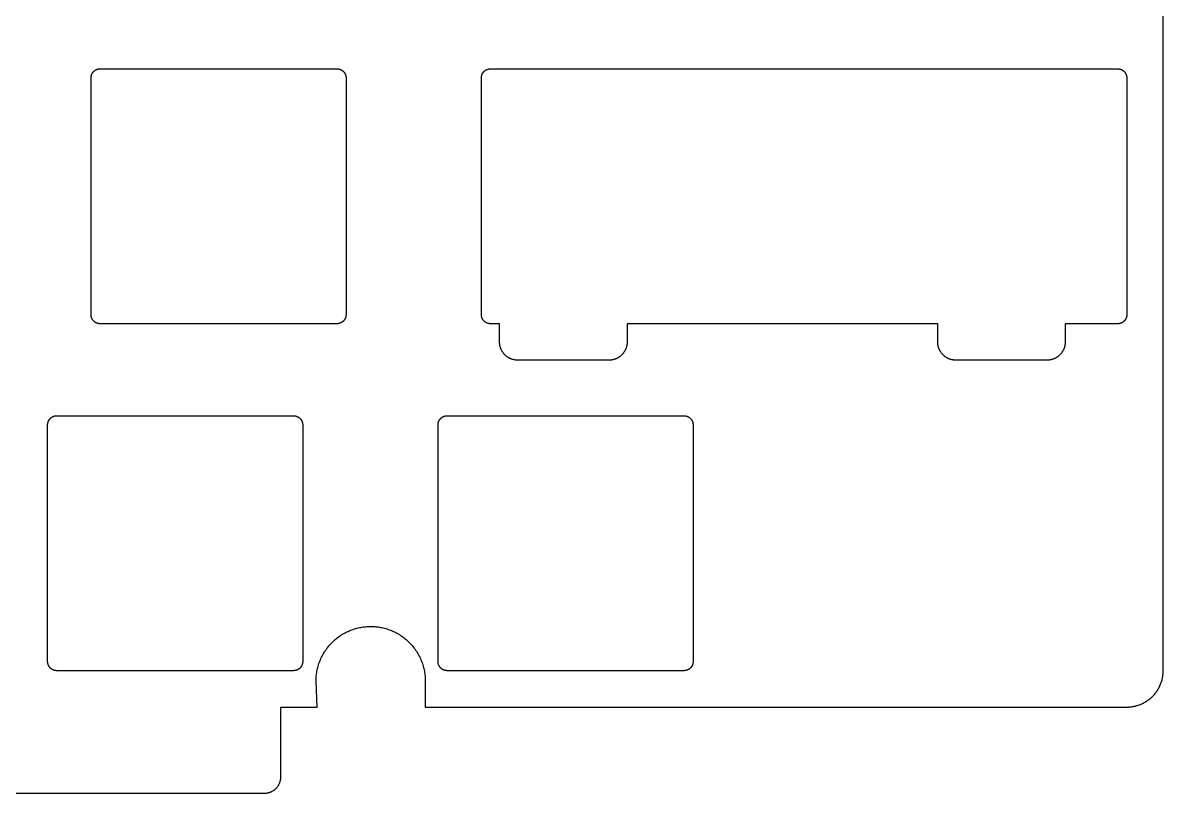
# Model space of a CAD drawing. Header units: millimetres. Extents: x 1 to 266, y -4 to 81.
# Drawn here: x 203.7 to 266.3, y -3.9 to 38.4 of the extents above; entities that cross this region are included whole.
import ezdxf

# ---------------------------------------------------------------- set-up
doc = ezdxf.new("R2010")
doc.units = ezdxf.units.MM
doc.layers.add('Layer 01', color=18, linetype='Continuous', true_color=0x000000)

msp = doc.modelspace()

# ---------------------------------------------------------------- linework, layer by layer
at = {"layer": 'Layer 01'}
for points in [[(266.267, 2.785), (266.267, 73.928)], [(207.407, 35.332), (207.407, 35.344), (207.408, 35.356), (207.409, 35.368), (207.41, 35.381), (207.411, 35.393), (207.413, 35.405), (207.415, 35.417), (207.417, 35.429), (207.42, 35.441), (207.422, 35.453), (207.426, 35.465), (207.429, 35.477), (207.433, 35.489), (207.437, 35.5), (207.441, 35.512), (207.445, 35.523), (207.45, 35.534), (207.455, 35.545), (207.46, 35.556), (207.466, 35.567), (207.472, 35.577), (207.478, 35.588), (207.484, 35.598), (207.491, 35.608), (207.498, 35.619), (207.505, 35.629), (207.513, 35.639), (207.52, 35.648), (207.528, 35.658), (207.537, 35.667), (207.545, 35.676), (207.554, 35.685), (207.562, 35.694), (207.571, 35.702), (207.58, 35.71), (207.59, 35.718), (207.599, 35.726), (207.609, 35.733), (207.619, 35.74), (207.629, 35.747), (207.64, 35.754), (207.65, 35.76), (207.661, 35.766), (207.671, 35.772), (207.682, 35.778), (207.693, 35.783), (207.705, 35.789), (207.716, 35.794), (207.727, 35.798), (207.739, 35.802), (207.75, 35.806), (207.762, 35.81), (207.774, 35.814), (207.785, 35.817), (207.797, 35.82), (207.809, 35.822), (207.821, 35.824), (207.833, 35.826), (207.845, 35.828), (207.858, 35.829), (207.87, 35.83), (207.882, 35.831), (207.895, 35.831), (207.907, 35.832)], [(207.907, 35.832), (220.908, 35.832)], [(220.908, 35.832), (220.92, 35.831), (220.932, 35.831), (220.945, 35.83), (220.957, 35.829), (220.969, 35.828), (220.981, 35.826), (220.994, 35.824), (221.006, 35.822), (221.018, 35.819), (221.03, 35.816), (221.041, 35.813), (221.053, 35.81), (221.065, 35.806), (221.076, 35.802), (221.088, 35.798), (221.099, 35.794), (221.11, 35.789), (221.121, 35.784), (221.132, 35.779), (221.143, 35.773), (221.154, 35.767), (221.164, 35.761), (221.175, 35.755), (221.185, 35.748), (221.195, 35.741), (221.205, 35.734), (221.215, 35.726), (221.225, 35.718), (221.234, 35.71), (221.244, 35.702), (221.253, 35.694), (221.261, 35.685), (221.27, 35.676), (221.278, 35.668), (221.286, 35.658), (221.294, 35.649), (221.302, 35.639), (221.309, 35.63), (221.316, 35.62), (221.323, 35.61), (221.33, 35.599), (221.337, 35.589), (221.343, 35.578), (221.349, 35.567), (221.354, 35.556), (221.36, 35.545), (221.365, 35.534), (221.37, 35.523), (221.374, 35.512), (221.379, 35.5), (221.383, 35.489), (221.386, 35.477), (221.39, 35.465), (221.393, 35.454), (221.396, 35.442), (221.398, 35.43), (221.401, 35.418), (221.403, 35.406), (221.404, 35.394), (221.406, 35.381), (221.407, 35.369), (221.407, 35.357), (221.408, 35.344), (221.408, 35.332)], [(228.838, 35.332), (228.838, 35.343), (228.839, 35.355), (228.839, 35.367), (228.84, 35.378), (228.841, 35.39), (228.843, 35.402), (228.845, 35.413), (228.847, 35.425), (228.849, 35.436), (228.852, 35.448), (228.854, 35.459), (228.858, 35.47), (228.861, 35.481), (228.865, 35.493), (228.869, 35.504), (228.873, 35.516), (228.878, 35.527), (228.883, 35.539), (228.888, 35.55), (228.894, 35.562), (228.9, 35.573), (228.906, 35.584), (228.913, 35.595), (228.919, 35.605), (228.927, 35.616), (228.934, 35.626), (228.942, 35.637), (228.95, 35.647), (228.958, 35.657), (228.967, 35.667), (228.976, 35.676), (228.984, 35.685), (228.993, 35.694), (229.003, 35.703), (229.012, 35.711), (229.022, 35.719), (229.032, 35.727), (229.042, 35.735), (229.052, 35.742), (229.062, 35.749), (229.073, 35.756), (229.084, 35.762), (229.095, 35.769), (229.107, 35.775), (229.118, 35.781), (229.13, 35.786), (229.143, 35.792), (229.154, 35.797), (229.165, 35.801), (229.176, 35.805), (229.187, 35.808), (229.198, 35.812), (229.21, 35.815), (229.221, 35.818), (229.232, 35.821), (229.244, 35.823), (229.255, 35.825), (229.267, 35.827), (229.279, 35.828), (229.29, 35.829), (229.302, 35.83), (229.314, 35.831), (229.326, 35.832), (229.338, 35.832)], [(229.338, 35.832), (260.888, 35.832), (263.275, 35.832)], [(263.275, 35.832), (263.77, 35.832)], [(263.77, 35.832), (263.782, 35.831), (263.793, 35.831), (263.805, 35.83), (263.817, 35.829), (263.828, 35.828), (263.84, 35.827), (263.852, 35.825), (263.863, 35.823), (263.875, 35.82), (263.886, 35.818), (263.897, 35.815), (263.908, 35.812), (263.92, 35.809), (263.931, 35.805), (263.942, 35.801), (263.954, 35.796), (263.966, 35.792), (263.977, 35.787), (263.989, 35.781), (264, 35.776), (264.011, 35.77), (264.022, 35.764), (264.033, 35.757), (264.044, 35.75), (264.054, 35.743), (264.065, 35.736), (264.075, 35.728), (264.085, 35.72), (264.095, 35.711), (264.105, 35.703), (264.114, 35.694), (264.124, 35.685), (264.132, 35.676), (264.141, 35.667), (264.149, 35.657), (264.157, 35.648), (264.165, 35.638), (264.173, 35.628), (264.18, 35.618), (264.187, 35.607), (264.194, 35.596), (264.201, 35.585), (264.207, 35.574), (264.213, 35.563), (264.219, 35.551), (264.225, 35.539), (264.23, 35.527), (264.235, 35.516), (264.239, 35.505), (264.243, 35.494), (264.247, 35.482), (264.25, 35.471), (264.253, 35.46), (264.256, 35.449), (264.259, 35.437), (264.261, 35.426), (264.263, 35.414), (264.265, 35.403), (264.267, 35.391), (264.268, 35.379), (264.269, 35.367), (264.269, 35.356), (264.27, 35.344), (264.27, 35.332)], [(207.407, 34.842), (207.407, 35.332)], [(221.408, 35.332), (221.408, 34.839)], [(228.838, 22.332), (228.838, 35.332)], [(264.27, 35.332), (264.27, 22.332)], [(207.407, 22.822), (207.407, 34.842)], [(221.408, 34.839), (221.408, 22.825)], [(207.407, 22.332), (207.407, 22.822)], [(221.408, 22.825), (221.408, 22.332)], [(207.907, 21.832), (207.895, 21.833), (207.883, 21.833), (207.87, 21.834), (207.858, 21.835), (207.846, 21.836), (207.834, 21.838), (207.822, 21.84), (207.809, 21.842), (207.797, 21.845), (207.785, 21.848), (207.774, 21.851), (207.762, 21.854), (207.75, 21.858), (207.739, 21.862), (207.727, 21.866), (207.716, 21.87), (207.705, 21.875), (207.694, 21.88), (207.683, 21.885), (207.672, 21.891), (207.661, 21.897), (207.651, 21.903), (207.641, 21.909), (207.63, 21.916), (207.62, 21.923), (207.61, 21.93), (207.6, 21.938), (207.59, 21.946), (207.581, 21.954), (207.572, 21.962), (207.562, 21.97), (207.554, 21.979), (207.545, 21.988), (207.537, 21.996), (207.529, 22.006), (207.521, 22.015), (207.513, 22.025), (207.506, 22.034), (207.499, 22.044), (207.492, 22.054), (207.485, 22.065), (207.479, 22.075), (207.472, 22.086), (207.466, 22.097), (207.461, 22.108), (207.455, 22.119), (207.45, 22.13), (207.445, 22.141), (207.441, 22.152), (207.436, 22.164), (207.432, 22.175), (207.429, 22.187), (207.425, 22.199), (207.422, 22.21), (207.419, 22.222), (207.417, 22.234), (207.414, 22.246), (207.413, 22.258), (207.411, 22.27), (207.41, 22.283), (207.409, 22.295), (207.408, 22.307), (207.407, 22.32), (207.407, 22.332)], [(221.408, 22.332), (221.408, 22.32), (221.407, 22.308), (221.406, 22.296), (221.405, 22.283), (221.404, 22.271), (221.402, 22.259), (221.4, 22.247), (221.398, 22.235), (221.396, 22.223), (221.393, 22.211), (221.39, 22.199), (221.386, 22.187), (221.382, 22.175), (221.379, 22.164), (221.374, 22.152), (221.37, 22.141), (221.365, 22.13), (221.36, 22.119), (221.355, 22.108), (221.349, 22.097), (221.343, 22.087), (221.337, 22.076), (221.331, 22.066), (221.324, 22.056), (221.317, 22.045), (221.31, 22.035), (221.303, 22.025), (221.295, 22.016), (221.287, 22.006), (221.278, 21.997), (221.27, 21.988), (221.261, 21.979), (221.253, 21.97), (221.244, 21.962), (221.235, 21.954), (221.225, 21.946), (221.216, 21.938), (221.206, 21.931), (221.196, 21.924), (221.186, 21.917), (221.176, 21.91), (221.165, 21.904), (221.154, 21.898), (221.144, 21.892), (221.133, 21.886), (221.122, 21.881), (221.111, 21.875), (221.099, 21.87), (221.088, 21.866), (221.076, 21.862), (221.065, 21.858), (221.053, 21.854), (221.042, 21.85), (221.03, 21.847), (221.018, 21.844), (221.006, 21.842), (220.994, 21.84), (220.982, 21.838), (220.97, 21.836), (220.958, 21.835), (220.945, 21.834), (220.933, 21.833), (220.92, 21.833), (220.908, 21.832)], [(229.338, 21.832), (229.326, 21.832), (229.313, 21.833), (229.301, 21.834), (229.289, 21.835), (229.277, 21.836), (229.264, 21.838), (229.252, 21.84), (229.24, 21.842), (229.228, 21.845), (229.216, 21.847), (229.204, 21.851), (229.193, 21.854), (229.181, 21.858), (229.169, 21.862), (229.158, 21.866), (229.147, 21.87), (229.135, 21.875), (229.124, 21.88), (229.114, 21.885), (229.103, 21.891), (229.092, 21.897), (229.082, 21.903), (229.071, 21.909), (229.061, 21.916), (229.051, 21.923), (229.041, 21.93), (229.031, 21.938), (229.021, 21.945), (229.012, 21.954), (229.002, 21.962), (228.993, 21.97), (228.984, 21.979), (228.976, 21.987), (228.968, 21.996), (228.96, 22.005), (228.952, 22.015), (228.944, 22.024), (228.937, 22.034), (228.929, 22.044), (228.923, 22.054), (228.916, 22.065), (228.909, 22.075), (228.903, 22.086), (228.897, 22.096), (228.892, 22.107), (228.886, 22.118), (228.881, 22.13), (228.876, 22.141), (228.871, 22.152), (228.867, 22.164), (228.863, 22.175), (228.859, 22.187), (228.856, 22.199), (228.853, 22.21), (228.85, 22.222), (228.848, 22.234), (228.845, 22.246), (228.843, 22.258), (228.842, 22.27), (228.84, 22.283), (228.839, 22.295), (228.839, 22.307), (228.838, 22.32), (228.838, 22.332)], [(264.27, 22.332), (264.27, 22.321), (264.269, 22.309), (264.269, 22.297), (264.268, 22.286), (264.267, 22.274), (264.265, 22.262), (264.263, 22.251), (264.261, 22.239), (264.259, 22.228), (264.256, 22.217), (264.254, 22.205), (264.25, 22.194), (264.247, 22.183), (264.243, 22.171), (264.239, 22.16), (264.235, 22.148), (264.23, 22.137), (264.225, 22.125), (264.22, 22.114), (264.214, 22.102), (264.208, 22.091), (264.202, 22.08), (264.195, 22.069), (264.189, 22.059), (264.181, 22.048), (264.174, 22.038), (264.166, 22.027), (264.158, 22.017), (264.15, 22.007), (264.141, 21.997), (264.132, 21.988), (264.124, 21.979), (264.115, 21.97), (264.105, 21.961), (264.096, 21.953), (264.086, 21.945), (264.076, 21.937), (264.066, 21.929), (264.056, 21.922), (264.046, 21.915), (264.035, 21.908), (264.024, 21.902), (264.013, 21.895), (264.001, 21.889), (263.99, 21.883), (263.978, 21.878), (263.965, 21.872), (263.954, 21.867), (263.943, 21.863), (263.932, 21.859), (263.921, 21.856), (263.91, 21.852), (263.898, 21.849), (263.887, 21.846), (263.876, 21.843), (263.864, 21.841), (263.853, 21.839), (263.841, 21.837), (263.829, 21.836), (263.818, 21.835), (263.806, 21.834), (263.794, 21.833), (263.782, 21.832), (263.77, 21.832)], [(208.4, 21.832), (207.907, 21.832)], [(220.415, 21.832), (208.4, 21.832)], [(220.908, 21.832), (220.415, 21.832)], [(229.838, 21.832), (229.338, 21.832)], [(229.838, 20.832), (229.838, 21.832)], [(253.888, 20.832), (253.888, 21.832), (236.838, 21.832), (236.838, 20.832)], [(263.275, 21.832), (260.888, 21.832), (260.888, 20.832)], [(263.77, 21.832), (263.275, 21.832)], [(230.838, 19.832), (230.816, 19.832), (230.794, 19.833), (230.771, 19.834), (230.748, 19.836), (230.725, 19.839), (230.702, 19.841), (230.679, 19.845), (230.656, 19.849), (230.633, 19.854), (230.61, 19.859), (230.586, 19.864), (230.563, 19.871), (230.54, 19.878), (230.516, 19.885), (230.493, 19.894), (230.47, 19.902), (230.447, 19.912), (230.424, 19.922), (230.401, 19.933), (230.379, 19.944), (230.356, 19.956), (230.334, 19.968), (230.312, 19.982), (230.291, 19.995), (230.27, 20.01), (230.249, 20.024), (230.228, 20.04), (230.208, 20.056), (230.188, 20.072), (230.169, 20.089), (230.15, 20.107), (230.131, 20.125), (230.113, 20.144), (230.095, 20.163), (230.078, 20.182), (230.062, 20.202), (230.046, 20.222), (230.03, 20.243), (230.015, 20.264), (230.001, 20.285), (229.987, 20.307), (229.974, 20.328), (229.962, 20.351), (229.95, 20.373), (229.939, 20.395), (229.928, 20.418), (229.918, 20.441), (229.908, 20.464), (229.899, 20.487), (229.891, 20.51), (229.884, 20.534), (229.877, 20.557), (229.87, 20.58), (229.865, 20.604), (229.859, 20.627), (229.855, 20.65), (229.851, 20.673), (229.847, 20.697), (229.844, 20.72), (229.842, 20.742), (229.84, 20.765), (229.839, 20.788), (229.838, 20.81), (229.838, 20.832)], [(236.838, 20.832), (236.838, 20.81), (236.837, 20.788), (236.836, 20.765), (236.834, 20.742), (236.832, 20.72), (236.829, 20.697), (236.825, 20.673), (236.821, 20.65), (236.817, 20.627), (236.812, 20.604), (236.806, 20.58), (236.799, 20.557), (236.793, 20.534), (236.785, 20.51), (236.777, 20.487), (236.768, 20.464), (236.758, 20.441), (236.748, 20.418), (236.738, 20.395), (236.726, 20.373), (236.714, 20.351), (236.702, 20.328), (236.689, 20.307), (236.675, 20.285), (236.661, 20.264), (236.646, 20.243), (236.63, 20.222), (236.614, 20.202), (236.598, 20.182), (236.581, 20.163), (236.563, 20.144), (236.545, 20.125), (236.527, 20.107), (236.508, 20.089), (236.488, 20.072), (236.468, 20.056), (236.448, 20.04), (236.428, 20.024), (236.407, 20.01), (236.385, 19.995), (236.364, 19.982), (236.342, 19.968), (236.32, 19.956), (236.297, 19.944), (236.275, 19.933), (236.252, 19.922), (236.229, 19.912), (236.206, 19.902), (236.183, 19.894), (236.16, 19.885), (236.137, 19.878), (236.113, 19.871), (236.09, 19.864), (236.067, 19.859), (236.043, 19.854), (236.02, 19.849), (235.997, 19.845), (235.974, 19.841), (235.951, 19.839), (235.928, 19.836), (235.905, 19.834), (235.883, 19.833), (235.86, 19.832), (235.838, 19.832)], [(254.888, 19.832), (254.866, 19.832), (254.843, 19.833), (254.821, 19.834), (254.798, 19.836), (254.775, 19.839), (254.752, 19.841), (254.729, 19.845), (254.706, 19.849), (254.683, 19.854), (254.659, 19.859), (254.636, 19.864), (254.613, 19.871), (254.589, 19.878), (254.566, 19.885), (254.543, 19.894), (254.52, 19.902), (254.497, 19.912), (254.474, 19.922), (254.451, 19.933), (254.429, 19.944), (254.406, 19.956), (254.384, 19.968), (254.362, 19.982), (254.341, 19.995), (254.319, 20.01), (254.298, 20.024), (254.278, 20.04), (254.258, 20.056), (254.238, 20.072), (254.218, 20.089), (254.199, 20.107), (254.181, 20.125), (254.163, 20.144), (254.145, 20.163), (254.128, 20.182), (254.112, 20.202), (254.096, 20.222), (254.08, 20.243), (254.065, 20.264), (254.051, 20.285), (254.037, 20.307), (254.024, 20.328), (254.012, 20.351), (254, 20.373), (253.988, 20.395), (253.978, 20.418), (253.968, 20.441), (253.958, 20.464), (253.949, 20.487), (253.941, 20.51), (253.933, 20.534), (253.927, 20.557), (253.92, 20.58), (253.914, 20.604), (253.909, 20.627), (253.905, 20.65), (253.901, 20.673), (253.897, 20.697), (253.894, 20.72), (253.892, 20.742), (253.89, 20.765), (253.889, 20.788), (253.888, 20.81), (253.888, 20.832)], [(260.888, 20.832), (260.888, 20.81), (260.887, 20.788), (260.886, 20.765), (260.884, 20.742), (260.882, 20.72), (260.879, 20.697), (260.875, 20.673), (260.871, 20.65), (260.867, 20.627), (260.861, 20.604), (260.856, 20.58), (260.849, 20.557), (260.842, 20.534), (260.835, 20.51), (260.827, 20.487), (260.818, 20.464), (260.808, 20.441), (260.798, 20.418), (260.787, 20.395), (260.776, 20.373), (260.764, 20.351), (260.752, 20.328), (260.739, 20.307), (260.725, 20.285), (260.711, 20.264), (260.696, 20.243), (260.68, 20.222), (260.664, 20.202), (260.648, 20.182), (260.631, 20.163), (260.613, 20.144), (260.595, 20.125), (260.576, 20.107), (260.557, 20.089), (260.538, 20.072), (260.518, 20.056), (260.498, 20.04), (260.477, 20.024), (260.456, 20.01), (260.435, 19.995), (260.414, 19.982), (260.392, 19.968), (260.37, 19.956), (260.347, 19.944), (260.325, 19.933), (260.302, 19.922), (260.279, 19.912), (260.256, 19.902), (260.233, 19.894), (260.21, 19.885), (260.186, 19.878), (260.163, 19.871), (260.14, 19.864), (260.116, 19.859), (260.093, 19.854), (260.07, 19.849), (260.047, 19.845), (260.024, 19.841), (260.001, 19.839), (259.978, 19.836), (259.955, 19.834), (259.932, 19.833), (259.91, 19.832), (259.888, 19.832)], [(235.838, 19.832), (230.838, 19.832)], [(259.888, 19.832), (254.888, 19.832)], [(205.026, 16.282), (205.026, 16.294), (205.027, 16.306), (205.027, 16.319), (205.029, 16.331), (205.03, 16.343), (205.032, 16.355), (205.034, 16.367), (205.036, 16.379), (205.038, 16.391), (205.041, 16.403), (205.044, 16.415), (205.048, 16.427), (205.051, 16.439), (205.055, 16.45), (205.06, 16.462), (205.064, 16.473), (205.069, 16.484), (205.074, 16.495), (205.079, 16.506), (205.085, 16.517), (205.091, 16.528), (205.097, 16.538), (205.103, 16.548), (205.11, 16.559), (205.117, 16.569), (205.124, 16.579), (205.131, 16.589), (205.139, 16.598), (205.147, 16.608), (205.156, 16.617), (205.164, 16.626), (205.173, 16.635), (205.181, 16.644), (205.19, 16.652), (205.199, 16.66), (205.209, 16.668), (205.218, 16.676), (205.228, 16.683), (205.238, 16.69), (205.248, 16.697), (205.258, 16.704), (205.269, 16.71), (205.279, 16.717), (205.29, 16.722), (205.301, 16.728), (205.312, 16.734), (205.323, 16.739), (205.335, 16.744), (205.346, 16.748), (205.358, 16.753), (205.369, 16.757), (205.381, 16.76), (205.392, 16.764), (205.404, 16.767), (205.416, 16.77), (205.428, 16.772), (205.44, 16.774), (205.452, 16.776), (205.464, 16.778), (205.476, 16.779), (205.489, 16.78), (205.501, 16.781), (205.514, 16.782), (205.526, 16.782)], [(205.026, 15.787), (205.026, 16.282)], [(205.526, 16.782), (218.527, 16.782)], [(218.527, 16.782), (218.539, 16.782), (218.552, 16.781), (218.564, 16.78), (218.576, 16.779), (218.588, 16.778), (218.6, 16.776), (218.613, 16.774), (218.625, 16.772), (218.637, 16.769), (218.649, 16.766), (218.661, 16.763), (218.672, 16.76), (218.684, 16.756), (218.696, 16.752), (218.707, 16.748), (218.718, 16.744), (218.729, 16.739), (218.741, 16.734), (218.751, 16.729), (218.762, 16.723), (218.773, 16.717), (218.783, 16.711), (218.794, 16.705), (218.804, 16.698), (218.814, 16.691), (218.824, 16.684), (218.834, 16.676), (218.844, 16.668), (218.853, 16.66), (218.863, 16.652), (218.872, 16.644), (218.88, 16.635), (218.889, 16.627), (218.897, 16.618), (218.905, 16.609), (218.913, 16.599), (218.921, 16.59), (218.928, 16.58), (218.936, 16.57), (218.942, 16.56), (218.949, 16.549), (218.956, 16.539), (218.962, 16.528), (218.968, 16.517), (218.973, 16.507), (218.979, 16.496), (218.984, 16.484), (218.989, 16.473), (218.993, 16.462), (218.998, 16.45), (219.002, 16.439), (219.006, 16.427), (219.009, 16.415), (219.012, 16.404), (219.015, 16.392), (219.017, 16.38), (219.02, 16.368), (219.022, 16.356), (219.023, 16.344), (219.025, 16.331), (219.026, 16.319), (219.026, 16.307), (219.027, 16.294), (219.027, 16.282)], [(219.027, 16.282), (219.027, 15.787)], [(226.457, 16.282), (226.457, 16.294), (226.458, 16.306), (226.458, 16.319), (226.46, 16.331), (226.461, 16.343), (226.463, 16.355), (226.465, 16.367), (226.467, 16.379), (226.469, 16.391), (226.472, 16.403), (226.475, 16.415), (226.479, 16.427), (226.482, 16.439), (226.486, 16.45), (226.491, 16.462), (226.495, 16.473), (226.5, 16.484), (226.505, 16.495), (226.51, 16.506), (226.516, 16.517), (226.522, 16.528), (226.528, 16.538), (226.534, 16.548), (226.541, 16.559), (226.548, 16.569), (226.555, 16.579), (226.562, 16.589), (226.57, 16.598), (226.578, 16.608), (226.587, 16.617), (226.595, 16.626), (226.604, 16.635), (226.612, 16.644), (226.621, 16.652), (226.63, 16.66), (226.64, 16.668), (226.649, 16.676), (226.659, 16.683), (226.669, 16.69), (226.679, 16.697), (226.689, 16.704), (226.7, 16.71), (226.71, 16.717), (226.721, 16.722), (226.732, 16.728), (226.743, 16.734), (226.754, 16.739), (226.766, 16.744), (226.777, 16.748), (226.789, 16.753), (226.8, 16.757), (226.812, 16.76), (226.823, 16.764), (226.835, 16.767), (226.847, 16.77), (226.859, 16.772), (226.871, 16.774), (226.883, 16.776), (226.895, 16.778), (226.907, 16.779), (226.92, 16.78), (226.932, 16.781), (226.945, 16.782), (226.957, 16.782)], [(226.457, 15.787), (226.457, 16.282)], [(226.957, 16.782), (239.958, 16.782)], [(239.958, 16.782), (239.97, 16.782), (239.981, 16.781), (239.993, 16.78), (240.005, 16.78), (240.016, 16.778), (240.028, 16.777), (240.04, 16.775), (240.051, 16.773), (240.062, 16.771), (240.074, 16.768), (240.085, 16.765), (240.096, 16.762), (240.107, 16.759), (240.119, 16.755), (240.13, 16.751), (240.142, 16.747), (240.154, 16.742), (240.165, 16.737), (240.177, 16.731), (240.188, 16.726), (240.199, 16.72), (240.21, 16.714), (240.221, 16.707), (240.232, 16.7), (240.242, 16.693), (240.253, 16.686), (240.263, 16.678), (240.273, 16.67), (240.283, 16.661), (240.293, 16.653), (240.302, 16.644), (240.311, 16.635), (240.32, 16.626), (240.329, 16.617), (240.337, 16.608), (240.345, 16.598), (240.353, 16.588), (240.361, 16.578), (240.368, 16.568), (240.375, 16.557), (240.382, 16.547), (240.389, 16.536), (240.395, 16.525), (240.401, 16.513), (240.407, 16.501), (240.413, 16.489), (240.418, 16.477), (240.423, 16.466), (240.427, 16.455), (240.431, 16.444), (240.435, 16.433), (240.438, 16.421), (240.441, 16.41), (240.444, 16.399), (240.447, 16.387), (240.449, 16.376), (240.451, 16.364), (240.453, 16.353), (240.455, 16.341), (240.456, 16.329), (240.457, 16.318), (240.457, 16.306), (240.458, 16.294), (240.458, 16.282)], [(240.458, 16.282), (240.458, 15.787)], [(205.026, 3.777), (205.026, 15.787)], [(219.027, 15.787), (219.027, 3.777)], [(226.457, 3.777), (226.457, 15.787)], [(240.458, 15.787), (240.458, 3.777)], [(219.759, 2.21), (219.76, 2.276), (219.762, 2.343), (219.766, 2.411), (219.771, 2.479), (219.778, 2.548), (219.787, 2.617), (219.797, 2.686), (219.809, 2.756), (219.823, 2.825), (219.839, 2.895), (219.856, 2.965), (219.875, 3.035), (219.896, 3.105), (219.919, 3.175), (219.943, 3.245), (219.97, 3.314), (219.998, 3.383), (220.028, 3.452), (220.06, 3.52), (220.094, 3.588), (220.13, 3.655), (220.168, 3.721), (220.207, 3.787), (220.248, 3.851), (220.291, 3.915), (220.336, 3.978), (220.382, 4.04), (220.43, 4.101), (220.48, 4.16), (220.531, 4.218), (220.584, 4.275), (220.638, 4.331), (220.694, 4.385), (220.751, 4.438), (220.809, 4.489), (220.868, 4.539), (220.929, 4.587), (220.991, 4.633), (221.054, 4.678), (221.118, 4.721), (221.182, 4.762), (221.248, 4.801), (221.314, 4.839), (221.381, 4.875), (221.449, 4.908), (221.517, 4.941), (221.586, 4.971), (221.655, 4.999), (221.724, 5.026), (221.794, 5.05), (221.864, 5.073), (221.934, 5.094), (222.004, 5.113), (222.074, 5.13), (222.144, 5.146), (222.213, 5.16), (222.283, 5.172), (222.352, 5.182), (222.421, 5.191), (222.49, 5.198), (222.558, 5.203), (222.625, 5.207), (222.693, 5.209), (222.759, 5.21), (222.826, 5.209), (222.893, 5.207), (222.961, 5.203), (223.029, 5.198), (223.097, 5.191), (223.166, 5.182), (223.236, 5.172), (223.305, 5.16), (223.375, 5.146), (223.445, 5.13), (223.515, 5.113), (223.585, 5.094), (223.655, 5.073), (223.724, 5.05), (223.794, 5.026), (223.864, 4.999), (223.933, 4.971), (224.001, 4.941), (224.069, 4.908), (224.137, 4.875), (224.204, 4.839), (224.271, 4.801), (224.336, 4.762), (224.401, 4.721), (224.465, 4.678), (224.528, 4.633), (224.589, 4.587), (224.65, 4.539), (224.71, 4.489), (224.768, 4.438), (224.825, 4.385), (224.881, 4.331), (224.935, 4.275), (224.987, 4.218), (225.039, 4.16), (225.088, 4.101), (225.136, 4.04), (225.183, 3.978), (225.227, 3.915), (225.27, 3.851), (225.311, 3.787), (225.351, 3.721), (225.388, 3.655), (225.424, 3.588), (225.458, 3.52), (225.49, 3.452), (225.52, 3.383), (225.549, 3.314), (225.575, 3.245), (225.6, 3.175), (225.622, 3.105), (225.643, 3.035), (225.663, 2.965), (225.68, 2.895), (225.695, 2.825), (225.709, 2.756), (225.721, 2.686), (225.731, 2.617), (225.74, 2.548), (225.747, 2.479), (225.752, 2.411), (225.756, 2.343), (225.758, 2.276), (225.759, 2.21)], [(205.026, 3.282), (205.026, 3.777)], [(219.027, 3.777), (219.027, 3.282)], [(226.457, 3.282), (226.457, 3.777)], [(240.458, 3.777), (240.458, 3.282)], [(205.526, 2.783), (205.514, 2.783), (205.503, 2.783), (205.491, 2.784), (205.479, 2.785), (205.468, 2.786), (205.456, 2.787), (205.444, 2.789), (205.433, 2.791), (205.422, 2.794), (205.41, 2.796), (205.399, 2.799), (205.388, 2.802), (205.377, 2.805), (205.365, 2.809), (205.354, 2.813), (205.342, 2.818), (205.33, 2.822), (205.319, 2.827), (205.307, 2.833), (205.296, 2.838), (205.285, 2.844), (205.274, 2.851), (205.263, 2.857), (205.252, 2.864), (205.242, 2.871), (205.231, 2.879), (205.221, 2.886), (205.211, 2.894), (205.201, 2.903), (205.191, 2.911), (205.182, 2.92), (205.173, 2.929), (205.164, 2.938), (205.155, 2.947), (205.147, 2.957), (205.139, 2.966), (205.131, 2.976), (205.123, 2.986), (205.116, 2.996), (205.109, 3.007), (205.102, 3.018), (205.095, 3.029), (205.089, 3.04), (205.083, 3.051), (205.077, 3.063), (205.071, 3.075), (205.066, 3.087), (205.061, 3.098), (205.057, 3.109), (205.053, 3.12), (205.049, 3.132), (205.046, 3.143), (205.043, 3.154), (205.04, 3.165), (205.037, 3.177), (205.035, 3.188), (205.033, 3.2), (205.031, 3.211), (205.029, 3.223), (205.028, 3.235), (205.027, 3.247), (205.027, 3.259), (205.026, 3.27), (205.026, 3.282)], [(219.027, 3.282), (219.027, 3.271), (219.026, 3.259), (219.026, 3.247), (219.025, 3.236), (219.024, 3.224), (219.022, 3.212), (219.02, 3.201), (219.018, 3.189), (219.016, 3.178), (219.013, 3.167), (219.011, 3.155), (219.007, 3.144), (219.004, 3.133), (219, 3.122), (218.996, 3.11), (218.992, 3.098), (218.987, 3.087), (218.982, 3.075), (218.977, 3.064), (218.971, 3.052), (218.965, 3.041), (218.959, 3.03), (218.952, 3.02), (218.946, 3.009), (218.938, 2.998), (218.931, 2.988), (218.923, 2.978), (218.915, 2.967), (218.907, 2.957), (218.898, 2.948), (218.889, 2.938), (218.88, 2.929), (218.871, 2.92), (218.862, 2.911), (218.853, 2.903), (218.843, 2.895), (218.833, 2.887), (218.823, 2.88), (218.813, 2.872), (218.802, 2.865), (218.792, 2.858), (218.781, 2.852), (218.77, 2.845), (218.758, 2.839), (218.747, 2.833), (218.734, 2.828), (218.722, 2.822), (218.711, 2.818), (218.7, 2.813), (218.689, 2.809), (218.678, 2.806), (218.667, 2.802), (218.655, 2.799), (218.644, 2.796), (218.633, 2.794), (218.621, 2.791), (218.61, 2.789), (218.598, 2.787), (218.586, 2.786), (218.575, 2.785), (218.563, 2.784), (218.551, 2.783), (218.539, 2.783), (218.527, 2.783)], [(226.957, 2.783), (226.945, 2.783), (226.932, 2.783), (226.92, 2.784), (226.908, 2.785), (226.896, 2.786), (226.884, 2.788), (226.871, 2.79), (226.859, 2.792), (226.847, 2.795), (226.835, 2.798), (226.823, 2.801), (226.812, 2.804), (226.8, 2.808), (226.788, 2.812), (226.777, 2.816), (226.766, 2.821), (226.755, 2.825), (226.743, 2.83), (226.733, 2.836), (226.722, 2.841), (226.711, 2.847), (226.701, 2.853), (226.69, 2.859), (226.68, 2.866), (226.67, 2.873), (226.66, 2.88), (226.65, 2.888), (226.64, 2.896), (226.631, 2.904), (226.621, 2.912), (226.612, 2.92), (226.604, 2.929), (226.595, 2.938), (226.587, 2.947), (226.579, 2.956), (226.571, 2.965), (226.563, 2.975), (226.556, 2.984), (226.548, 2.994), (226.542, 3.004), (226.535, 3.015), (226.528, 3.025), (226.522, 3.036), (226.516, 3.047), (226.511, 3.058), (226.505, 3.069), (226.5, 3.08), (226.495, 3.091), (226.491, 3.103), (226.486, 3.114), (226.482, 3.126), (226.478, 3.137), (226.475, 3.149), (226.472, 3.161), (226.469, 3.172), (226.467, 3.184), (226.464, 3.196), (226.462, 3.208), (226.461, 3.221), (226.459, 3.233), (226.458, 3.245), (226.458, 3.257), (226.457, 3.27), (226.457, 3.282)], [(240.458, 3.282), (240.458, 3.271), (240.457, 3.259), (240.457, 3.247), (240.456, 3.236), (240.455, 3.224), (240.453, 3.212), (240.451, 3.201), (240.449, 3.189), (240.447, 3.178), (240.444, 3.167), (240.442, 3.155), (240.438, 3.144), (240.435, 3.133), (240.431, 3.122), (240.427, 3.11), (240.423, 3.098), (240.418, 3.087), (240.413, 3.075), (240.408, 3.064), (240.402, 3.052), (240.396, 3.041), (240.39, 3.03), (240.383, 3.02), (240.377, 3.009), (240.369, 2.998), (240.362, 2.988), (240.354, 2.978), (240.346, 2.967), (240.338, 2.957), (240.329, 2.948), (240.32, 2.938), (240.311, 2.929), (240.302, 2.92), (240.293, 2.911), (240.284, 2.903), (240.274, 2.895), (240.264, 2.887), (240.254, 2.88), (240.244, 2.872), (240.233, 2.865), (240.223, 2.858), (240.212, 2.852), (240.201, 2.845), (240.189, 2.839), (240.178, 2.833), (240.165, 2.828), (240.153, 2.822), (240.142, 2.818), (240.131, 2.813), (240.12, 2.809), (240.109, 2.806), (240.098, 2.802), (240.086, 2.799), (240.075, 2.796), (240.064, 2.794), (240.052, 2.791), (240.041, 2.789), (240.029, 2.787), (240.017, 2.786), (240.006, 2.785), (239.994, 2.784), (239.982, 2.783), (239.97, 2.783), (239.958, 2.783)], [(206.015, 2.782), (205.526, 2.783)], [(218.038, 2.782), (206.015, 2.782)], [(218.527, 2.783), (218.038, 2.782)], [(227.446, 2.782), (226.957, 2.783)], [(239.469, 2.782), (227.446, 2.782)], [(239.958, 2.783), (239.469, 2.782)], [(264.267, 0.785), (264.311, 0.785), (264.356, 0.787), (264.401, 0.789), (264.447, 0.793), (264.492, 0.797), (264.538, 0.803), (264.584, 0.81), (264.631, 0.818), (264.677, 0.827), (264.724, 0.837), (264.771, 0.849), (264.817, 0.862), (264.864, 0.876), (264.91, 0.891), (264.957, 0.907), (265.003, 0.925), (265.049, 0.944), (265.095, 0.964), (265.14, 0.985), (265.186, 1.008), (265.23, 1.032), (265.274, 1.057), (265.318, 1.083), (265.361, 1.111), (265.404, 1.139), (265.446, 1.169), (265.487, 1.2), (265.528, 1.232), (265.567, 1.265), (265.606, 1.299), (265.644, 1.334), (265.681, 1.37), (265.717, 1.407), (265.752, 1.445), (265.787, 1.484), (265.82, 1.524), (265.852, 1.564), (265.883, 1.606), (265.912, 1.648), (265.941, 1.69), (265.968, 1.733), (265.995, 1.777), (266.02, 1.821), (266.043, 1.866), (266.066, 1.911), (266.087, 1.957), (266.108, 2.002), (266.126, 2.048), (266.144, 2.095), (266.161, 2.141), (266.176, 2.188), (266.19, 2.234), (266.202, 2.281), (266.214, 2.328), (266.224, 2.374), (266.234, 2.421), (266.242, 2.467), (266.248, 2.513), (266.254, 2.559), (266.259, 2.605), (266.262, 2.65), (266.265, 2.695), (266.266, 2.74), (266.267, 2.785)], [(217.827, -3.044), (217.827, 0.785), (219.822, 0.785), (219.759, 2.21)], [(225.759, 2.21), (225.759, 0.785), (264.267, 0.785)], [(216.927, -3.944), (216.947, -3.944), (216.967, -3.943), (216.987, -3.942), (217.008, -3.941), (217.028, -3.939), (217.049, -3.936), (217.07, -3.933), (217.091, -3.929), (217.112, -3.925), (217.133, -3.921), (217.154, -3.915), (217.175, -3.91), (217.196, -3.903), (217.217, -3.896), (217.237, -3.889), (217.258, -3.881), (217.279, -3.873), (217.3, -3.864), (217.32, -3.854), (217.34, -3.844), (217.36, -3.833), (217.38, -3.822), (217.4, -3.81), (217.419, -3.798), (217.439, -3.785), (217.458, -3.771), (217.476, -3.757), (217.494, -3.743), (217.512, -3.728), (217.53, -3.713), (217.547, -3.697), (217.563, -3.681), (217.58, -3.664), (217.595, -3.647), (217.611, -3.629), (217.626, -3.612), (217.64, -3.593), (217.654, -3.575), (217.667, -3.556), (217.68, -3.537), (217.693, -3.517), (217.704, -3.498), (217.716, -3.478), (217.726, -3.458), (217.737, -3.437), (217.746, -3.417), (217.755, -3.396), (217.764, -3.376), (217.772, -3.355), (217.779, -3.334), (217.786, -3.313), (217.792, -3.292), (217.798, -3.271), (217.803, -3.25), (217.808, -3.229), (217.812, -3.208), (217.816, -3.187), (217.819, -3.166), (217.821, -3.146), (217.823, -3.125), (217.825, -3.105), (217.826, -3.084), (217.827, -3.064), (217.827, -3.044)], [(153.927, -3.944), (216.927, -3.944)]]:
    msp.add_lwpolyline(points, dxfattribs=at)

doc.saveas('drawing.dxf')
